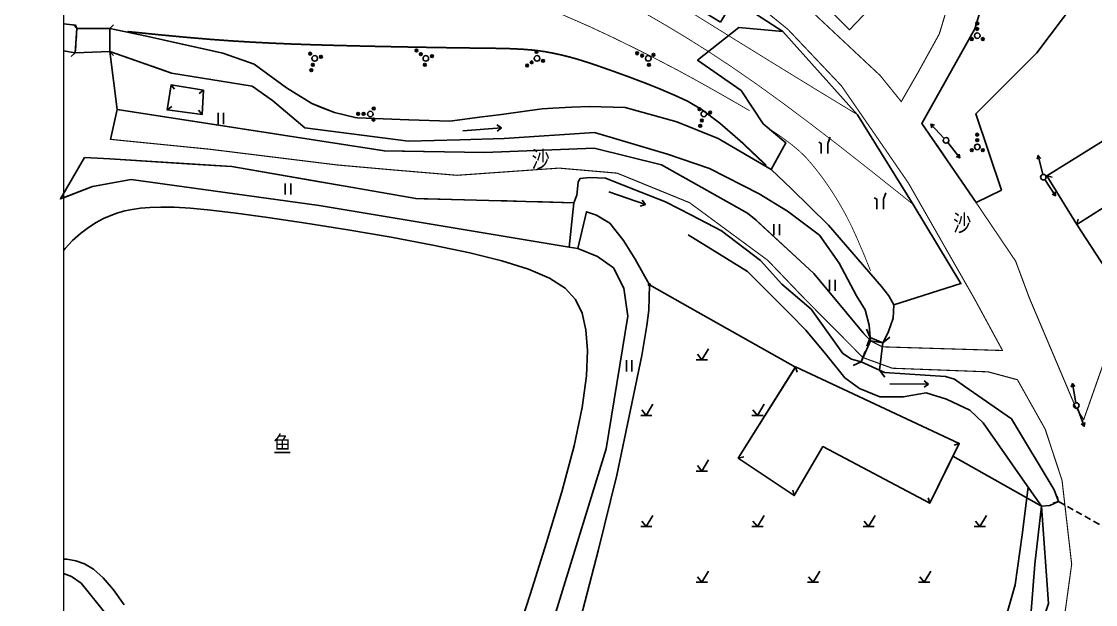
# Model space of a CAD drawing. Extents: x 396500 to 398250, y 1005980 to 1008200.
# Drawn here: x 396896.2 to 396992.8, y 1006893.6 to 1006946 of the extents above; entities that cross this region are included whole.
import ezdxf
from ezdxf.enums import TextEntityAlignment as Align

# ---------------------------------------------------------------- set-up
doc = ezdxf.new("R2010")
doc.units = 0
doc.header["$LTSCALE"] = 0.5
for name, pattern in [('X3', [5, 4, -1]), ('X31', [1.8, 1.2, -0.6]), ('X5', [3, 2, -1])]:
    doc.linetypes.add(name, pattern=pattern)
doc.layers.get('0').update_dxf_attribs({"linetype": 'CONTINUOUS'})
doc.layers.add('ASSIST', color=7, linetype='CONTINUOUS', plot=False)
for name, color, linetype in [('DGX', 2, 'CONTINUOUS'), ('DLDW', 11, 'CONTINUOUS'), ('DLSS', 4, 'CONTINUOUS'), ('DMTZ', 3, 'CONTINUOUS'), ('GXYZ', 2, 'CONTINUOUS'), ('JMD', 6, 'CONTINUOUS'), ('SXSS', 5, 'CONTINUOUS'), ('ZBTZ', 3, 'CONTINUOUS'), ('用地红线', 1, 'CONTINUOUS')]:
    doc.layers.add(name, color=color, linetype=linetype)
doc.layers.add('绘图层', color=6, linetype='CONTINUOUS', lineweight=5)
doc.styles.add('细等线体', font='长等线体_0.TTF', dxfattribs={"width": 0.8})
doc.linetypes.add('10421', pattern='A,2,[150,AAA.SHX,S=1,R=0,X=0,Y=1],1e-11', length=2)
doc.linetypes.add('10422', pattern='A,2,[150,AAA.SHX,S=1,R=0,X=0,Y=1],2,[177,AAA.SHX,S=1,R=0,X=0,Y=0.8],1e-09', length=4)
doc.linetypes.add('1161', pattern='A,0,[149,AAA.SHX,S=0.15,R=0,X=0,Y=0],-1.6', length=1.6)
doc.linetypes.add('447', pattern='A,8,-1,[148,AAA.SHX,S=1,R=0,X=0,Y=0],-1', length=10)

# ---------------------------------------------------------------- blocks, each defined once
blk = doc.blocks.new('gc170')
at = {"linetype": 'Continuous'}
blk.add_circle((0, 0), 0.5, dxfattribs=at)
blk = doc.blocks.new('gc013b')
at = {"linetype": 'Continuous'}
blk.add_line((0.5, 0), (4, 0), dxfattribs=at)
at = {"linetype": 'Continuous', "flags": 128}
blk.add_lwpolyline([(3.39, 0.35), (4, 0), (3.39, -0.35)], dxfattribs=at)
blk = doc.blocks.new('gc086')
for p, q in [((0, 0), (7, 0)), ((7, 0), (6.18, 0.57)), ((7, 0), (6.18, -0.57))]:
    blk.add_line(p, q)
blk = doc.blocks.new('*U110')
at = {"linetype": 'Continuous'}
for points in [[(-0.25, 2.2), (-0.24, 2.12), (-0.24, 2.28)], [(-0.24, 2.28), (-0.2, 2.05), (-0.2, 2.35)], [(-0.2, 2.05), (-0.24, 2.28), (-0.24, 2.12)], [(-0.2, 2.35), (-0.15, 2), (-0.15, 2.4)], [(-0.15, 2), (-0.2, 2.35), (-0.2, 2.05)], [(-0.15, 2.4), (-0.08, 1.96), (-0.08, 2.44)], [(-0.08, 1.96), (-0.15, 2.4), (-0.15, 2)], [(-0.08, 2.44), (0, 1.95), (0, 2.45)], [(0, 1.95), (-0.08, 2.44), (-0.08, 1.96)], [(0, 2.45), (0.08, 1.96), (0.08, 2.44)], [(0.08, 1.96), (0, 2.45), (0, 1.95)], [(0.08, 2.44), (0.15, 2), (0.15, 2.4)], [(0.15, 2), (0.08, 2.44), (0.08, 1.96)], [(0.15, 2.4), (0.2, 2.05), (0.2, 2.35)], [(0.2, 2.05), (0.15, 2.4), (0.15, 2)], [(0.2, 2.35), (0.24, 2.12), (0.24, 2.28)], [(0.24, 2.12), (0.2, 2.35), (0.2, 2.05)], [(0.25, 2.2), (0.24, 2.28), (0.24, 2.12)]]:
    blk.add_solid(points, dxfattribs=at)
blk = doc.blocks.new('*U109')
at = {"linetype": 'Continuous'}
for points in [[(-0.25, 1.2), (-0.24, 1.12), (-0.24, 1.28)], [(-0.24, 1.28), (-0.2, 1.05), (-0.2, 1.35)], [(-0.2, 1.05), (-0.24, 1.28), (-0.24, 1.12)], [(-0.2, 1.35), (-0.15, 1), (-0.15, 1.4)], [(-0.15, 1), (-0.2, 1.35), (-0.2, 1.05)], [(-0.15, 1.4), (-0.08, 0.96), (-0.08, 1.44)], [(-0.08, 0.96), (-0.15, 1.4), (-0.15, 1)], [(-0.08, 1.44), (0, 0.95), (0, 1.45)], [(0, 0.95), (-0.08, 1.44), (-0.08, 0.96)], [(0, 1.45), (0.08, 0.96), (0.08, 1.44)], [(0.08, 0.96), (0, 1.45), (0, 0.95)], [(0.08, 1.44), (0.15, 1), (0.15, 1.4)], [(0.15, 1), (0.08, 1.44), (0.08, 0.96)], [(0.15, 1.4), (0.2, 1.05), (0.2, 1.35)], [(0.2, 1.05), (0.15, 1.4), (0.15, 1)], [(0.2, 1.35), (0.24, 1.12), (0.24, 1.28)], [(0.24, 1.12), (0.2, 1.35), (0.2, 1.05)], [(0.25, 1.2), (0.24, 1.28), (0.24, 1.12)]]:
    blk.add_solid(points, dxfattribs=at)
blk = doc.blocks.new('*U108')
at = {"linetype": 'Continuous'}
for points in [[(-1.25, -0.6), (-1.24, -0.68), (-1.24, -0.52)], [(-1.24, -0.52), (-1.2, -0.75), (-1.2, -0.45)], [(-1.2, -0.75), (-1.24, -0.52), (-1.24, -0.68)], [(-1.2, -0.45), (-1.15, -0.8), (-1.15, -0.4)], [(-1.15, -0.8), (-1.2, -0.45), (-1.2, -0.75)], [(-1.15, -0.4), (-1.08, -0.84), (-1.08, -0.36)], [(-1.08, -0.84), (-1.15, -0.4), (-1.15, -0.8)], [(-1.08, -0.36), (-1, -0.85), (-1, -0.35)], [(-1, -0.85), (-1.08, -0.36), (-1.08, -0.84)], [(-1, -0.35), (-0.92, -0.84), (-0.92, -0.36)], [(-0.92, -0.84), (-1, -0.35), (-1, -0.85)], [(-0.92, -0.36), (-0.85, -0.8), (-0.85, -0.4)], [(-0.85, -0.8), (-0.92, -0.36), (-0.92, -0.84)], [(-0.85, -0.4), (-0.8, -0.75), (-0.8, -0.45)], [(-0.8, -0.75), (-0.85, -0.4), (-0.85, -0.8)], [(-0.8, -0.45), (-0.76, -0.68), (-0.76, -0.52)], [(-0.76, -0.68), (-0.8, -0.45), (-0.8, -0.75)], [(-0.75, -0.6), (-0.76, -0.52), (-0.76, -0.68)]]:
    blk.add_solid(points, dxfattribs=at)
blk = doc.blocks.new('*U107')
at = {"linetype": 'Continuous'}
for points in [[(0.75, -0.6), (0.76, -0.68), (0.76, -0.52)], [(0.76, -0.52), (0.8, -0.75), (0.8, -0.45)], [(0.8, -0.75), (0.76, -0.52), (0.76, -0.68)], [(0.8, -0.45), (0.85, -0.8), (0.85, -0.4)], [(0.85, -0.8), (0.8, -0.45), (0.8, -0.75)], [(0.85, -0.4), (0.92, -0.84), (0.92, -0.36)], [(0.92, -0.84), (0.85, -0.4), (0.85, -0.8)], [(0.92, -0.36), (1, -0.85), (1, -0.35)], [(1, -0.85), (0.92, -0.36), (0.92, -0.84)], [(1, -0.35), (1.08, -0.84), (1.08, -0.36)], [(1.08, -0.84), (1, -0.35), (1, -0.85)], [(1.08, -0.36), (1.15, -0.8), (1.15, -0.4)], [(1.15, -0.8), (1.08, -0.36), (1.08, -0.84)], [(1.15, -0.4), (1.2, -0.75), (1.2, -0.45)], [(1.2, -0.75), (1.15, -0.4), (1.15, -0.8)], [(1.2, -0.45), (1.24, -0.68), (1.24, -0.52)], [(1.24, -0.68), (1.2, -0.45), (1.2, -0.75)], [(1.25, -0.6), (1.24, -0.52), (1.24, -0.68)]]:
    blk.add_solid(points, dxfattribs=at)
blk = doc.blocks.new('gc160')
for centre, radius in [((0, 2.2), 0.25), ((0, 0), 0.5), ((0, 1.2), 0.25), ((-1, -0.6), 0.25), ((1, -0.6), 0.25)]:
    blk.add_circle(centre, radius)
at = {"linetype": 'Continuous'}
for name in ['*U110', '*U109', '*U108', '*U107']:
    blk.add_blockref(name, (0, 0), dxfattribs=at)
blk = doc.blocks.new('gc246')
at = {"flags": 128}
for points in [[(-0.39, 0.42), (-0.39, 2.22), (-0.83, 2.47)], [(1.22, 3.35), (0.81, 2.22), (0.81, 0.42)]]:
    blk.add_lwpolyline(points, dxfattribs=at)
blk = doc.blocks.new('gc121')
for p, q in [((-0.5, -1), (-0.5, 1)), ((0.5, -1), (0.5, 1))]:
    blk.add_line(p, q)
blk = doc.blocks.new('gc123')
for p, q in [((0, 0), (1.2, 2)), ((-1, 0), (1, 0)), ((0, 0), (-0.8, 1))]:
    blk.add_line(p, q)
blk = doc.blocks.new('gc253')
at = {"const_width": 0.3}
blk.add_lwpolyline([(-0.15, 0, 1), (0.15, 0, 1)], format="xyb", close=True, dxfattribs=at)

msp = doc.modelspace()

# ---------------------------------------------------------------- linework, layer by layer
at = {"layer": 'ASSIST', "linetype": '1161', "flags": 128}
for points in [[(397000, 1006984.513), (396993.621, 1006982.378), (396994.934, 1006977.126), (396999.666, 1006977.932), (396999.548, 1006975.359), (396991.6, 1006974.445), (396991.258, 1006973.954), (396991.329, 1006969.718), (396990.445, 1006969.945), (396990.226, 1006969.536), (396992.053, 1006960.889), (396993.583, 1006960.838), (396995.2, 1006961.104), (396999.647, 1006962.91), (397000, 1006955.34), (396999.077, 1006955.573), (396993.825, 1006950.261), (396993.426, 1006949.853), (396991.17, 1006947.963), (396987.566, 1006943.174), (396982.065, 1006937.686), (396984.373, 1006930.835), (396982.093, 1006929.718), (396977.205, 1006936.817), (396981.98, 1006945.323), (396982.654, 1006947.526), (396982.679, 1006955.479), (396983.737, 1006967.567), (396982.689, 1006977.528), (396980.041, 1006983.955), (396980.428, 1006987.488), (396992.501, 1006989.497), (396993.102, 1006987.463), (396992.135, 1006987.177), (396992.989, 1006984.152), (396996.028, 1006984.878), (396995.492, 1006986.857), (397000, 1006988.079)], [(396900, 1006948.961), (396900.537, 1006948.969), (396905.593, 1006948.608), (396907.788, 1006948.451), (396910.581, 1006949.748), (396915.769, 1006952.157), (396922.104, 1006955.622), (396943.922, 1006958.302), (396949.265, 1006955.337), (396953.057, 1006952.632), (396964.723, 1006945.092), (396960.757, 1006945.441), (396957.053, 1006942.507), (396960.96, 1006939.787), (396962.94, 1006936.8), (396964.997, 1006935.083), (396963.652, 1006932.675), (396958.889, 1006935.463), (396955.188, 1006936.981), (396950.531, 1006938.269), (396948.365, 1006938.332), (396947.365, 1006938.361), (396945.698, 1006938.292), (396944.017, 1006938.188), (396943.067, 1006938.13), (396941.755, 1006937.955), (396939.405, 1006937.641), (396937.423, 1006937.377), (396934.753, 1006937.021), (396931.066, 1006937.164), (396928.75, 1006937.254), (396926.453, 1006937.343), (396926.234, 1006937.352), (396924.384, 1006937.802), (396922.35, 1006938.611), (396920.062, 1006940.023), (396917.153, 1006942.148), (396914.354, 1006943.156), (396907.463, 1006944.677), (396904.168, 1006945.354), (396901.214, 1006945.35), (396901.096, 1006945.649), (396900, 1006945.77)]]:
    msp.add_lwpolyline(points, dxfattribs=at)
at = {"layer": 'ASSIST', "linetype": 'Continuous', "flags": 128}
for points in [[(396901.071, 1006943.178), (396901.214, 1006945.35), (396904.168, 1006945.354), (396904.165, 1006943.297)], [(396972.567, 1006917.589), (396972.609, 1006917.274), (396971.93, 1006917.993), (396970.457, 1006919.771), (396967.498, 1006923.34), (396962.306, 1006928.116), (396961.54, 1006928.752), (396953.815, 1006933.092), (396947.736, 1006934.593), (396937.866, 1006934.207), (396928.871, 1006934.35), (396918.993, 1006935.906), (396904.833, 1006938.094), (396904.165, 1006943.297), (396909.731, 1006941.348), (396916.98, 1006940.187), (396918.815, 1006938.898), (396921.728, 1006936.423), (396931.044, 1006935.226), (396935.648, 1006935.362), (396939.646, 1006935.481), (396947.782, 1006936.011), (396954.345, 1006934.06), (396958.131, 1006932.772), (396962.58, 1006930.494), (396965.137, 1006928.928), (396968.022, 1006926.773), (396969.771, 1006924.26), (396971.342, 1006921.316), (396972.109, 1006920.078), (396972.494, 1006918.688)], [(396971.762, 1006915.395), (396972.609, 1006917.274), (396973.704, 1006917.109), (396973.406, 1006914.652)]]:
    msp.add_lwpolyline(points, close=True, dxfattribs=at)
at = {"layer": 'ASSIST', "linetype": '1161', "flags": 128}
msp.add_lwpolyline([(396964.723, 1006945.092), (396960.757, 1006945.441), (396957.053, 1006942.507), (396960.96, 1006939.787), (396962.94, 1006936.8), (396964.997, 1006935.083), (396963.652, 1006932.675), (396965.468, 1006930.985), (396968.817, 1006927.681), (396973.583, 1006922.166), (396974.258, 1006921.337), (396974.697, 1006920.53), (396980.73, 1006922.423), (396976.424, 1006929.551), (396971.439, 1006937.61)], close=True, dxfattribs=at)
at = {"layer": 'ASSIST', "linetype": 'Continuous', "flags": 128}
msp.add_lwpolyline([(396941.487, 1006872.93), (396948.107, 1006898.405), (396949.791, 1006905.198), (396951.021, 1006911.07), (396952.045, 1006915.964), (396952.485, 1006918.668), (396952.672, 1006920.032), (396952.707, 1006922.328), (396951.419, 1006924.616), (396950.368, 1006926.308), (396949.14, 1006927.853), (396947.945, 1006928.59), (396947.045, 1006928.889), (396946.278, 1006925.569), (396948.044, 1006924.861), (396949.478, 1006923.858), (396950.413, 1006922.004), (396950.771, 1006919.503), (396948.835, 1006907.567), (396940.249, 1006879.761)], dxfattribs=at)
at = {"layer": 'DGX', "linetype": 'Continuous', "const_width": 0.075, "flags": 128}
for points in [[(396971.439, 1006937.61), (396968.091, 1006939.642), (396964.39, 1006941.909), (396960.337, 1006944.41), (396955.93, 1006947.145), (396951.755, 1006949.733), (396948.396, 1006951.793), (396945.853, 1006953.324), (396944.125, 1006954.326), (396942.762, 1006955.062), (396941.313, 1006955.793), (396939.778, 1006956.52), (396938.156, 1006957.242)], [(396961.718, 1006937.977), (396960.56, 1006938.65), (396959.334, 1006939.352), (396958.039, 1006940.083), (396956.677, 1006940.843), (396955.184, 1006941.653), (396953.495, 1006942.534), (396951.611, 1006943.485), (396949.532, 1006944.507), (396947.216, 1006945.59), (396944.624, 1006946.721), (396941.754, 1006947.902), (396938.607, 1006949.133)], [(396952.286, 1006946.758), (396954.102, 1006945.703), (396956.009, 1006944.559), (396958.007, 1006943.306), (396960.097, 1006941.924), (396962.28, 1006940.414), (396964.555, 1006938.774), (396967.038, 1006936.92), (396969.844, 1006934.765), (396972.973, 1006932.308), (396976.424, 1006929.551)], [(396972.603, 1006923.577), (396971.964, 1006925.154), (396971.391, 1006926.497), (396970.886, 1006927.603), (396970.448, 1006928.475), (396970.037, 1006929.216), (396969.616, 1006929.933), (396969.184, 1006930.625), (396968.74, 1006931.293), (396968.284, 1006931.936), (396967.815, 1006932.555), (396967.332, 1006933.151), (396966.835, 1006933.722), (396966.245, 1006934.308), (396965.482, 1006934.947), (396964.545, 1006935.64), (396963.435, 1006936.387)]]:
    msp.add_lwpolyline(points, dxfattribs=at)
at = {"layer": 'DGX', "color": 3, "linetype": 'Continuous', "lineweight": -2, "const_width": 0.15, "flags": 128}
msp.add_lwpolyline([(396963.229, 1006933.042), (396960.995, 1006935.159), (396959.075, 1006936.827), (396957.47, 1006938.044), (396956.179, 1006938.812), (396954.994, 1006939.357), (396953.706, 1006939.908), (396952.315, 1006940.465), (396950.822, 1006941.029), (396949.379, 1006941.551), (396948.139, 1006941.986), (396947.102, 1006942.334), (396946.268, 1006942.595), (396945.53, 1006942.801), (396944.781, 1006942.986), (396944.021, 1006943.15), (396943.25, 1006943.293), (396942.373, 1006943.411), (396941.296, 1006943.499), (396940.019, 1006943.558), (396938.541, 1006943.587), (396936.872, 1006943.606), (396935.021, 1006943.631), (396932.988, 1006943.664), (396930.772, 1006943.704), (396928.52, 1006943.749), (396926.38, 1006943.797), (396924.351, 1006943.849), (396922.433, 1006943.903), (396920.583, 1006943.967), (396918.755, 1006944.045), (396916.952, 1006944.138), (396915.171, 1006944.246), (396913.257, 1006944.385), (396911.052, 1006944.572), (396908.556, 1006944.807), (396905.768, 1006945.09)], dxfattribs=at)
at = {"layer": 'DLDW', "linetype": 'Continuous', "flags": 128}
msp.add_lwpolyline([(396959.116, 1006945.922), (396959.899, 1006947.216), (396957.888, 1006948.433), (396957.028, 1006947.192)], close=True, dxfattribs=at)
at = {"layer": 'DLSS', "linetype": 'X3', "const_width": 0.1, "flags": 128}
for points in [[(396966.139, 1007000), (396967.385, 1006998.415), (396969.288, 1006994.896), (396970.819, 1006992.47), (396975.804, 1006984.976), (396977.052, 1006983.099), (396979.788, 1006973.535), (396979.894, 1006964.738), (396979.713, 1006948.643), (396979.423, 1006946.97), (396978.787, 1006944.875), (396976.855, 1006941.373), (396975.367, 1006938.791), (396973.482, 1006941.124), (396970.561, 1006943.857), (396966.909, 1006947.272), (396964.201, 1006949.415), (396954.042, 1006956.778), (396952.613, 1006957.814), (396946.309, 1006961.364), (396937.519, 1006966.123), (396932.995, 1006968.251), (396927.566, 1006970.805), (396924.014, 1006972.636), (396919.688, 1006975.144), (396915.362, 1006977.651), (396914.63, 1006978.332), (396908.061, 1006984.484), (396902.991, 1006993.097), (396902.466, 1006993.997), (396901.335, 1006997.79), (396900.676, 1007000)], [(396904.833, 1006938.094), (396918.993, 1006935.906), (396928.871, 1006934.35), (396937.866, 1006934.207), (396947.736, 1006934.593), (396953.815, 1006933.092), (396961.54, 1006928.752), (396962.306, 1006928.116), (396965.986, 1006924.731), (396967.498, 1006923.34), (396970.457, 1006919.771), (396971.93, 1006917.993), (396972.609, 1006917.274), (396973.657, 1006916.74), (396984.525, 1006916.41)], [(396994.728, 1006921.777), (396994.12, 1006917.823), (396993.968, 1006916.835), (396993.856, 1006916.107), (396991.777, 1006910.199), (396991.013, 1006911.401), (396986.886, 1006921.138), (396985.652, 1006924.446), (396978.676, 1006934.778), (396977.205, 1006936.817)], [(396957.894, 1006838.289), (396959.817, 1006840.197), (396963.701, 1006846.431), (396966.726, 1006851.288), (396974.018, 1006862.992), (396984.719, 1006879.964), (396986.089, 1006882.366), (396987.239, 1006884.7), (396989.018, 1006888.311), (396989.882, 1006891.294), (396990.694, 1006897.196), (396990.264, 1006900.944), (396989.828, 1006904.739)]]:
    msp.add_lwpolyline(points, dxfattribs=at)
at = {"layer": 'DLSS', "linetype": 'Continuous', "const_width": 0.1, "flags": 128}
for points in [[(396977.205, 1006936.817), (396981.98, 1006945.323), (396982.654, 1006947.526), (396982.679, 1006955.479), (396983.737, 1006967.567), (396982.689, 1006977.528), (396980.041, 1006983.955), (396977.547, 1006988.275), (396972.881, 1006993.918), (396969.199, 1007000)], [(396989.828, 1006904.739), (396988.308, 1006909.349), (396985.814, 1006913.782), (396983.183, 1006914.492), (396977.676, 1006914.699), (396974.556, 1006914.816), (396971.922, 1006915.774), (396966.576, 1006921.163), (396963.35, 1006924.527), (396956.326, 1006929.7), (396949.809, 1006932.358), (396944.579, 1006932.811), (396941.42, 1006932.588), (396935.403, 1006932.164), (396929.493, 1006932.662), (396924.635, 1006933.093), (396913.175, 1006934.506), (396904.23, 1006935.397)]]:
    msp.add_lwpolyline(points, dxfattribs=at)
at = {"layer": 'DLSS', "color": 4, "linetype": 'Continuous'}
msp.add_lwpolyline([(396900, 1006992.811, 0.1, 0.1, 0), (396904.402, 1006984.255, 0.1, 0.1, 0), (396911.36, 1006976.744, 0.1, 0.1, 0), (396920.505, 1006971.138, 0.1, 0.1, 0), (396933.393, 1006964.772, 0.1, 0.1, 0), (396943.949, 1006959.724, 0.1, 0.1, 0), (396954.283, 1006953.499, 0.1, 0.1, 0), (396962.115, 1006947.765, 0.1, 0.1, 0), (396965.176, 1006945.279, 0.1, 0.1, 0), (396969.986, 1006940.207, 0.1, 0.1, 0), (396975.999, 1006931.484, 0.1, 0.1, 0), (396981.998, 1006920.978, 0.1, 0.1, 0), (396984.476, 1006916.412, 0, 0, 0)], format="xyseb", dxfattribs=at)
at = {"layer": 'DMTZ', "linetype": '10421', "flags": 128}
for points in [[(396993.426, 1006949.853), (396991.17, 1006947.963), (396987.566, 1006943.174), (396982.065, 1006937.686), (396984.373, 1006930.835)], [(396901.214, 1006945.35), (396901.096, 1006945.649), (396900, 1006945.77)], [(396973.701, 1006917.084), (396974.208, 1006918.106), (396974.634, 1006919.323), (396974.697, 1006920.53), (396974.258, 1006921.337), (396973.583, 1006922.166), (396968.817, 1006927.681), (396965.468, 1006930.985), (396963.652, 1006932.675), (396958.889, 1006935.463), (396955.188, 1006936.981), (396950.531, 1006938.269), (396948.365, 1006938.332), (396947.365, 1006938.361), (396945.698, 1006938.292), (396944.017, 1006938.188), (396943.067, 1006938.13), (396941.755, 1006937.955), (396939.405, 1006937.641), (396937.423, 1006937.377), (396935.44, 1006937.113), (396934.753, 1006937.021), (396931.066, 1006937.164), (396928.75, 1006937.254), (396926.453, 1006937.343), (396926.234, 1006937.352), (396924.384, 1006937.802), (396923.138, 1006938.297), (396922.35, 1006938.611), (396920.062, 1006940.023), (396917.153, 1006942.148), (396914.354, 1006943.156), (396910.404, 1006944.028), (396907.463, 1006944.677), (396904.168, 1006945.354)], [(396900, 1006943.344), (396901.071, 1006943.178)], [(396904.165, 1006943.297), (396909.169, 1006941.545), (396909.731, 1006941.348), (396916.98, 1006940.187), (396918.815, 1006938.898), (396921.728, 1006936.423), (396931.044, 1006935.226), (396935.648, 1006935.362), (396939.646, 1006935.481), (396947.782, 1006936.011), (396954.345, 1006934.06), (396958.131, 1006932.772), (396962.58, 1006930.494), (396965.137, 1006928.928), (396968.022, 1006926.773), (396969.771, 1006924.26), (396971.342, 1006921.316), (396972.109, 1006920.078), (396972.494, 1006918.688), (396972.567, 1006917.589)], [(396964.997, 1006935.083), (396962.94, 1006936.8), (396960.96, 1006939.787), (396957.053, 1006942.507)], [(396901.906, 1006933.774), (396904.187, 1006933.633), (396910.176, 1006933.263), (396913.574, 1006933.054), (396915.166, 1006932.955), (396923.048, 1006931.588), (396925.334, 1006931.187), (396931.689, 1006930.071), (396932.455, 1006930.051), (396934.914, 1006929.986), (396938.259, 1006929.898), (396939.913, 1006929.854), (396941.591, 1006929.81), (396943.084, 1006929.77), (396945.911, 1006929.696)], [(396971.762, 1006915.395), (396970.903, 1006915.624), (396970.11, 1006916.15), (396967.266, 1006920.113), (396964.626, 1006922.364), (396962.692, 1006924.514), (396959.2, 1006927.176), (396956.495, 1006928.577), (396954.167, 1006929.782), (396951.953, 1006930.651), (396948.769, 1006931.9), (396947.331, 1006931.981), (396946.484, 1006931.873), (396946.299, 1006931.569), (396946.204, 1006930.644), (396946.177, 1006930.375), (396945.911, 1006929.696)], [(396947.045, 1006928.889), (396947.945, 1006928.59), (396948.747, 1006928.095), (396949.14, 1006927.853), (396950.368, 1006926.308), (396951.419, 1006924.616), (396952.707, 1006922.328), (396952.672, 1006920.032), (396952.485, 1006918.668), (396952.045, 1006915.964), (396951.021, 1006911.07), (396949.791, 1006905.198), (396948.107, 1006898.405), (396941.487, 1006872.93), (396940.672, 1006870.685), (396940.752, 1006870.126), (396941.278, 1006868.276), (396942.902, 1006863.66), (396942.658, 1006862.847), (396941.806, 1006862.215), (396938.456, 1006860.03)], [(396956.208, 1006926.805), (396957.206, 1006926.189), (396959.648, 1006924.68), (396961.524, 1006923.521), (396963.685, 1006921.357), (396965.376, 1006919.663), (396966.776, 1006918.235), (396968.687, 1006915.923), (396970.304, 1006913.967), (396971.603, 1006913.008), (396973.437, 1006912.232), (396975.54, 1006912.237), (396977.608, 1006912.618), (396979.424, 1006912.034), (396981.522, 1006911.047), (396982.744, 1006909.898), (396984.889, 1006906.829), (396986.285, 1006904.842), (396987.992, 1006902.412)], [(396987.992, 1006902.412), (396988.723, 1006902.473), (396989.519, 1006902.821), (396989.11, 1006903.878), (396985.285, 1006910.27), (396981.095, 1006913.167), (396980.152, 1006913.819), (396979.346, 1006914.08), (396973.86, 1006914.42), (396973.406, 1006914.652)], [(396986.795, 1006904.117), (396986.236, 1006899.848), (396985.599, 1006895.347), (396983.986, 1006889.662), (396980.616, 1006881.582), (396972.472, 1006868.783), (396964.854, 1006857.322), (396961.396, 1006850.946)], [(396962.67, 1006850.39), (396963.866, 1006851.889), (396966.306, 1006856.202), (396969.918, 1006861.69), (396977.174, 1006872.702), (396982.11, 1006880.46), (396984.528, 1006884.986), (396985.591, 1006887.594), (396987.022, 1006892.587), (396987.395, 1006897.188), (396987.992, 1006902.412)]]:
    msp.add_lwpolyline(points, dxfattribs=at)
at = {"layer": 'DMTZ', "linetype": '10422', "flags": 128}
for points in [[(396945.911, 1006929.696), (396945.508, 1006925.69)], [(396946.278, 1006925.569), (396947.045, 1006928.889)]]:
    msp.add_lwpolyline(points, dxfattribs=at)
at = {"layer": 'JMD', "linetype": 'Continuous'}
for p, q in [((396909.7, 1006940.31), (396909.993, 1006939.904)), ((396912.603, 1006939.827), (396912.213, 1006939.514)), ((396909.347, 1006938.038), (396909.747, 1006938.339)), ((396912.486, 1006937.643), (396912.165, 1006938.027)), ((396988.465, 1006932.112), (396988.951, 1006931.998)), ((396991.173, 1006927.744), (396991.285, 1006928.232)), ((396965.862, 1006914.931), (396966.003, 1006914.451)), ((396980.584, 1006908.055), (396980.113, 1006907.89)), ((396960.704, 1006906.743), (396961.193, 1006906.847)), ((396965.74, 1006903.368), (396965.628, 1006903.856)), ((396977.928, 1006902.682), (396977.775, 1006903.158))]:
    msp.add_line(p, q, dxfattribs=at)
at = {"layer": 'JMD', "linetype": 'Continuous', "flags": 128}
for points in [[(396972.557, 1006947.186), (396970.708, 1006945.257), (396968.832, 1006947.121), (396970.715, 1006949.016)], [(396912.603, 1006939.827), (396909.7, 1006940.31), (396909.347, 1006938.038), (396912.486, 1006937.643)], [(396991.173, 1006927.744), (396997.304, 1006931.641), (396994.638, 1006935.94), (396988.465, 1006932.112)], [(396965.862, 1006914.931), (396980.584, 1006908.055), (396977.928, 1006902.682), (396968.315, 1006907.772), (396965.74, 1006903.368), (396960.704, 1006906.743)]]:
    msp.add_lwpolyline(points, close=True, dxfattribs=at)
at = {"layer": 'JMD', "linetype": '447', "flags": 128}
msp.add_lwpolyline([(396994.568, 1006922.501), (396991.173, 1006927.744)], dxfattribs=at)
at = {"layer": 'SXSS', "linetype": 'Continuous'}
for p, q in [((396901.214, 1006945.35), (396900.884, 1006945.726)), ((396901.214, 1006945.35), (396904.168, 1006945.354)), ((396904.168, 1006945.354), (396904.522, 1006945.707)), ((396901.071, 1006943.178), (396900.694, 1006942.848)), ((396901.071, 1006943.178), (396904.165, 1006943.297)), ((396904.165, 1006943.297), (396904.518, 1006942.942)), ((396972.567, 1006917.589), (396972.23, 1006918.315)), ((396972.567, 1006917.589), (396973.704, 1006917.109)), ((396973.704, 1006917.109), (396974.334, 1006917.602)), ((396971.762, 1006915.395), (396971.036, 1006915.059)), ((396971.762, 1006915.395), (396973.406, 1006914.652)), ((396973.406, 1006914.652), (396973.899, 1006914.022)), ((396989.519, 1006902.821), (396989.038, 1006902.685)), ((396989.519, 1006902.821), (396989.382, 1006903.302))]:
    msp.add_line(p, q, dxfattribs=at)
at = {"layer": 'SXSS', "linetype": 'X5'}
for p, q in [((396971.762, 1006915.395), (396972.567, 1006917.589)), ((396973.704, 1006917.109), (396973.406, 1006914.652))]:
    msp.add_line(p, q, dxfattribs=at)
at = {"layer": 'SXSS', "linetype": 'X31', "flags": 128}
for points in [[(396901.071, 1006943.178), (396901.214, 1006945.35)], [(396904.168, 1006945.354), (396904.165, 1006943.297)], [(396989.519, 1006902.821), (396997.57, 1006898.331)]]:
    msp.add_lwpolyline(points, dxfattribs=at)
at = {"layer": 'SXSS', "color": 5, "linetype": '10421'}
for points in [[(396940.249, 1006879.761), (396948.835, 1006907.567), (396950.771, 1006919.503), (396950.413, 1006922.004), (396949.478, 1006923.858), (396948.044, 1006924.861), (396946.278, 1006925.569), (396945.508, 1006925.69), (396923.003, 1006929.45), (396906.088, 1006931.782), (396902.61, 1006931.165), (396900, 1006930.146)], [(396900, 1006896.347), (396900.726, 1006896.1), (396901.59, 1006895.5), (396903.978, 1006892.559)]]:
    msp.add_lwpolyline(points, dxfattribs=at)
at = {"layer": 'SXSS', "color": 5, "linetype": 'Continuous'}
for points in [[(396940.552, 1006890.022), (396941.983, 1006894.478), (396943.46, 1006899.141), (396944.829, 1006903.696), (396945.94, 1006907.83), (396946.675, 1006911.296), (396947.058, 1006914.125), (396947.149, 1006916.416), (396947.008, 1006918.266), (396946.67, 1006919.769), (396946.071, 1006920.999), (396945.122, 1006922.022), (396943.736, 1006922.907), (396941.843, 1006923.713), (396939.446, 1006924.466), (396936.567, 1006925.185), (396933.229, 1006925.89), (396929.495, 1006926.588), (396925.594, 1006927.257), (396921.799, 1006927.862), (396918.381, 1006928.369), (396915.549, 1006928.753), (396913.269, 1006929.023), (396911.442, 1006929.195), (396909.97, 1006929.286), (396908.766, 1006929.312), (396907.769, 1006929.283), (396906.93, 1006929.21), (396906.198, 1006929.101), (396905.527, 1006928.963), (396904.889, 1006928.787), (396904.261, 1006928.56), (396903.618, 1006928.271), (396902.943, 1006927.906), (396902.245, 1006927.46), (396901.536, 1006926.925), (396900.832, 1006926.296), (396900.147, 1006925.577), (396900, 1006925.406)], [(396900, 1006897.662), (396900.322, 1006897.642), (396901.13, 1006897.505), (396901.914, 1006897.227), (396902.712, 1006896.739), (396903.565, 1006895.976), (396904.496, 1006894.894), (396905.473, 1006893.549)]]:
    msp.add_lwpolyline(points, dxfattribs=at)
at = {"layer": 'ZBTZ', "linetype": '1161', "flags": 128}
for points in [[(396964.723, 1006945.092), (396953.057, 1006952.632)], [(396957.053, 1006942.507), (396960.757, 1006945.441), (396964.723, 1006945.092)], [(396980.73, 1006922.423), (396976.424, 1006929.551), (396971.439, 1006937.61), (396964.723, 1006945.092)], [(396904.833, 1006938.094), (396904.165, 1006943.297)], [(396904.833, 1006938.094), (396904.23, 1006935.397)], [(396984.373, 1006930.835), (396982.093, 1006929.718)], [(396974.697, 1006920.53), (396980.73, 1006922.423)]]:
    msp.add_lwpolyline(points, dxfattribs=at)
at = {"layer": 'ZBTZ', "linetype": 'Continuous', "flags": 128}
msp.add_lwpolyline([(396901.906, 1006933.774), (396899.727, 1006930.04), (396902.61, 1006931.165), (396906.088, 1006931.782), (396923.003, 1006929.45), (396945.508, 1006925.69), (396945.911, 1006929.696), (396941.591, 1006929.81), (396938.259, 1006929.898), (396931.689, 1006930.071), (396925.334, 1006931.187), (396915.166, 1006932.955), (396904.187, 1006933.633)], close=True, dxfattribs=at)
at = {"layer": 'ZBTZ', "linetype": '1161', "flags": 128}
msp.add_lwpolyline([(396984.938, 1006904.136), (396980.019, 1006906.912), (396977.928, 1006902.682), (396968.315, 1006907.772), (396965.74, 1006903.368), (396960.704, 1006906.743), (396965.849, 1006914.91), (396957.07, 1006919.865), (396952.707, 1006922.328), (396952.672, 1006920.032), (396952.485, 1006918.668), (396952.045, 1006915.964), (396951.021, 1006911.07), (396949.791, 1006905.198), (396948.107, 1006898.405), (396941.487, 1006872.93), (396940.672, 1006870.685), (396940.752, 1006870.126), (396941.278, 1006868.276), (396942.902, 1006863.66), (396942.658, 1006862.847), (396941.806, 1006862.215), (396938.456, 1006860.03), (396937.43, 1006858.308), (396938.472, 1006857.785), (396939.618, 1006855.982), (396939.829, 1006850.394), (396947.534, 1006845.574), (396951.726, 1006855.171), (396962.67, 1006850.39), (396963.96, 1006849.534), (396967.097, 1006854.648), (396968.663, 1006857.186), (396970.234, 1006859.763), (396971.802, 1006862.32), (396973.37, 1006864.878), (396979.636, 1006875.091), (396982.771, 1006880.207), (396984.338, 1006882.765), (396985.343, 1006884.407), (396985.717, 1006885.434), (396986.737, 1006888.236), (396987.396, 1006890.045), (396988.061, 1006892.03), (396988.605, 1006893.656), (396987.992, 1006902.412)], close=True, dxfattribs=at)
at = {"layer": '用地红线', "linetype": 'Continuous', "const_width": 0.3, "flags": 128}
msp.add_lwpolyline([(396896.967, 1006409.306, -0.090189), (397228.694, 1007024.028), (397387.801, 1007222.911), (397401.305, 1007212.108), (397426.328, 1007243.385), (397412.824, 1007254.188), (397549.486, 1007427.159), (397597.059, 1007408.487), (397590.114, 1007392.957), (397593.63, 1007391.179), (397580.301, 1007365.498), (397677.782, 1007288.139), (397658.983, 1007180.178), (397680.098, 1007163.581), (397691.215, 1007135.064, -0.057003), (397648.052, 1007084.953), (397357.499, 1006816.503, 0.141668), (397271.322, 1006673.857), (397185.657, 1006354.399)], format="xyb", dxfattribs=at)
at = {"layer": '绘图层', "linetype": 'Continuous', "flags": 128}
msp.add_lwpolyline([(396900, 1007130), (396900, 1006730), (397300, 1006730), (397300, 1007130)], close=True, dxfattribs=at)

# ---------------------------------------------------------------- block references
at = {"layer": 'GXYZ', "color": 6, "linetype": 'Continuous', "yscale": 0.5}
for p, xscale, rotation in [((396979.396, 1006935.302), 0.5, 132.9322023707773), ((396979.396, 1006935.302), 0.5, 307.9724306394943), ((396988.149, 1006931.998), 0.5, 103.1532884087329), ((396988.149, 1006931.998), 0.5, 303.0137312984354), ((396991.116, 1006911.464), 0.4999999999999999, 100.3122122747732), ((396991.116, 1006911.464), 0.5, 290.9829681823095)]:
    msp.add_blockref('gc013b', p, dxfattribs=dict(at, xscale=xscale, rotation=rotation))
at = {"layer": 'GXYZ', "color": 6, "linetype": 'Continuous', "xscale": 0.5, "yscale": 0.5}
for p in [(396979.396, 1006935.302), (396988.149, 1006931.998), (396991.116, 1006911.464)]:
    msp.add_blockref('gc170', p, dxfattribs=at)
at = {"layer": 'JMD', "linetype": 'Continuous', "xscale": 0.5, "yscale": 0.5}
msp.add_blockref('gc253', (396952.707, 1006922.328), dxfattribs=at)
at = {"layer": 'SXSS', "linetype": 'Continuous', "yscale": 0.5, "zscale": 0.5}
for p, xscale, rotation in [((396935.917, 1006936.176), 0.5, 4.440926900156522), ((396949.051, 1006930.687), 0.4999999999999999, 340.6727228775623), ((396974.331, 1006913.404), 0.5, 359.7518608796871)]:
    msp.add_blockref('gc086', p, dxfattribs=dict(at, xscale=xscale, rotation=rotation))
at = {"layer": 'ZBTZ', "linetype": 'Continuous', "xscale": 0.5, "yscale": 0.5}
for name, p in [('gc160', (396982.205, 1006944.718)), ('gc121', (396914.165, 1006937.274)), ('gc246', (396968.355, 1006933.914)), ('gc160', (396982.205, 1006934.718)), ('gc121', (396920.206, 1006930.923)), ('gc246', (396973.355, 1006928.914)), ('gc121', (396964.165, 1006927.274)), ('gc121', (396969.165, 1006922.274)), ('gc123', (396957.43, 1006915.574)), ('gc121', (396950.896, 1006915.03)), ('gc123', (396952.43, 1006910.574)), ('gc123', (396962.43, 1006910.574)), ('gc123', (396957.43, 1006905.574)), ('gc123', (396952.43, 1006900.574)), ('gc123', (396962.43, 1006900.574)), ('gc123', (396972.43, 1006900.574)), ('gc123', (396982.43, 1006900.574)), ('gc123', (396957.43, 1006895.574)), ('gc123', (396967.43, 1006895.574)), ('gc123', (396977.43, 1006895.574))]:
    msp.add_blockref(name, p, dxfattribs=at)
for p, rotation in [((396922.607, 1006942.675), 163.8825647755364), ((396932.607, 1006942.675), 50.35187841425824), ((396942.607, 1006942.675), 126.0335093234046), ((396952.607, 1006942.675), 65.38712729270303), ((396927.607, 1006937.675), 89.31058687093723), ((396957.607, 1006937.675), 163.3332316049684)]:
    msp.add_blockref('gc160', p, dxfattribs=dict(at, rotation=rotation))

# ---------------------------------------------------------------- texts
at = {"layer": 'DLSS', "linetype": 'Continuous', "style": '细等线体', "width": 0.8}
for p in [(396942.935, 1006933.614), (396980.852, 1006927.89)]:
    msp.add_text('沙', height=1.5, dxfattribs=at).set_placement(p, align=Align.MIDDLE)
at = {"layer": 'SXSS', "linetype": 'Continuous', "style": '细等线体', "width": 0.8}
msp.add_text('鱼', height=1.5, dxfattribs=at).set_placement((396919.7, 1006908.067), align=Align.MIDDLE)

doc.saveas('drawing.dxf')
